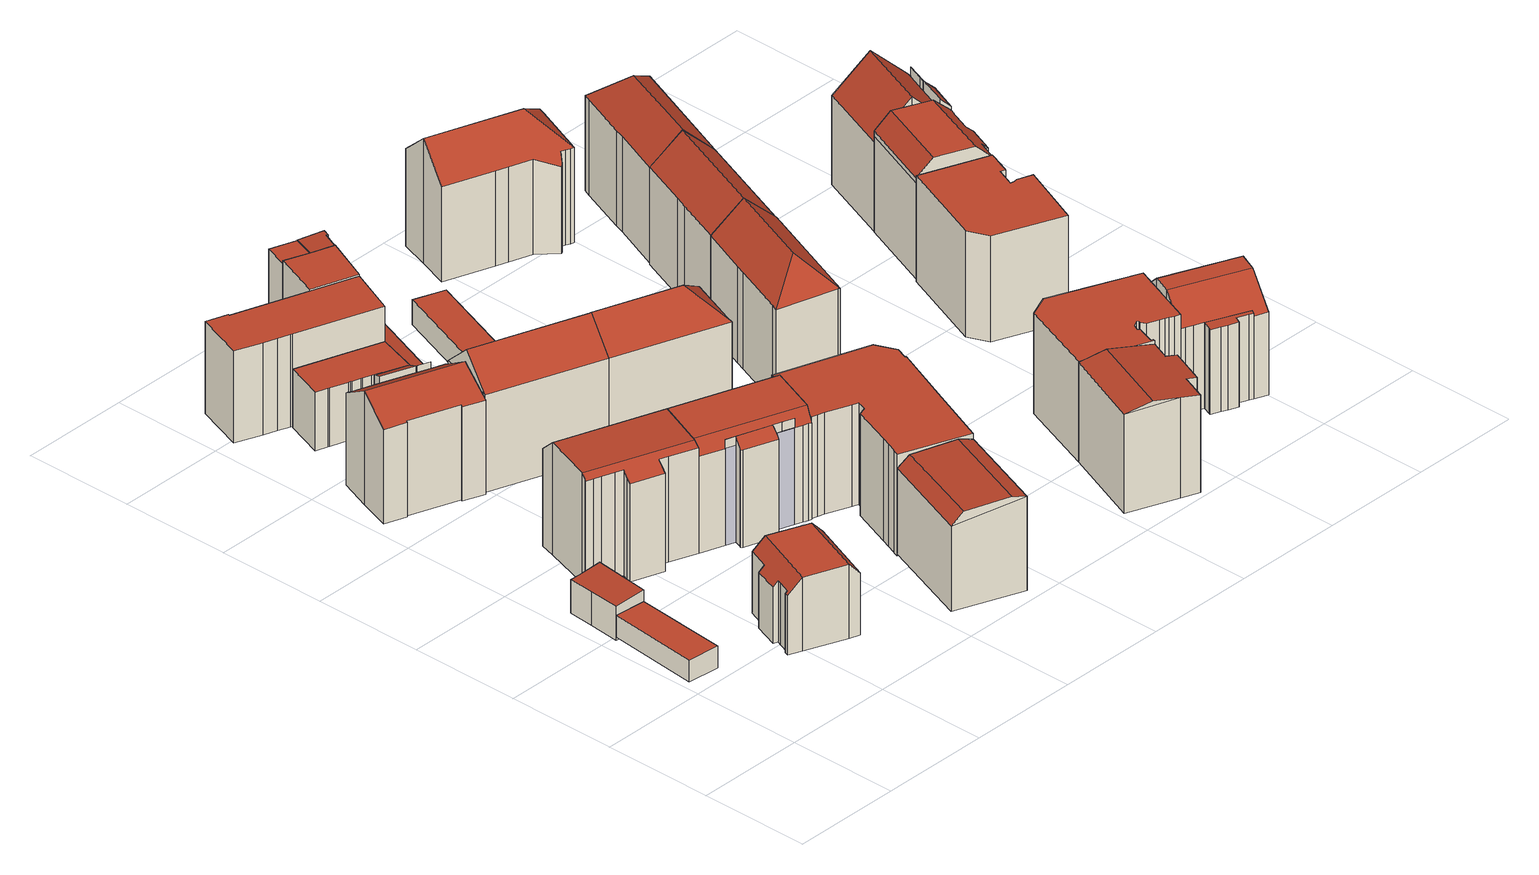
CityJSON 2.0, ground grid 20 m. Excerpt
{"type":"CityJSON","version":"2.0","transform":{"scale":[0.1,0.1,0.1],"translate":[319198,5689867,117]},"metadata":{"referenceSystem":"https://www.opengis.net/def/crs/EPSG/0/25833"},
"CityObjects":{
"building1":{"type":"Building","attributes":{"Dachtyp_tdc":"tdcPolyFlatRoof","Gemeindeschluessel":14713000,"Dachneigung":0,"QualitaetDacherkennung":44,"Geometrietyp2DReferenz":"3000","function":"31001_9998","roofType":"1000","measuredHeight":3.96},"geometry":[{"type":"MultiSurface","lod":"2","boundaries":[[[0,1,2,3]],[[1,4,5,2]],[[4,6,7,5]],[[6,0,3,7]],[[6,4,1,0]],[[3,2,5,7]]],"semantics":{"surfaces":[{"type":"WallSurface"},{"type":"RoofSurface"},{"type":"GroundSurface"}],"values":[0,0,0,0,1,2]}}]},
"building2":{"type":"Building","attributes":{"Dachtyp_tdc":"tdcPolyFlatRoof","Gemeindeschluessel":14713000,"Dachneigung":5.85,"QualitaetDacherkennung":83,"Geometrietyp2DReferenz":"3000","function":"31001_9998","roofType":"2100","measuredHeight":6.77},"geometry":[{"type":"MultiSurface","lod":"2","boundaries":[[[8,9,10,11]],[[9,12,13,10]],[[12,14,15,13]],[[14,16,17,15]],[[16,18,19,17]],[[18,8,11,19]],[[18,16,14,12,9,8]],[[11,10,13,15,17,19]]],"semantics":{"surfaces":[{"type":"WallSurface"},{"type":"RoofSurface"},{"type":"GroundSurface"}],"values":[0,0,0,0,0,0,1,2]}}]},
"building3":{"type":"Building","attributes":{"Dachtyp_tdc":"tdcCutGableRoof","Gemeindeschluessel":14713000,"Dachneigung":0.498,"QualitaetDacherkennung":76,"Geometrietyp2DReferenz":"3000","function":"31001_9998","roofType":"9999","measuredHeight":13.54},"geometry":[{"type":"MultiSurface","lod":"2","boundaries":[[[20,21,22,23]],[[21,24,25,22]],[[24,26,27,25]],[[26,28,29,27]],[[28,30,31,29]],[[30,32,33,31]],[[32,34,35,33]],[[34,36,37,35]],[[36,38,39,37]],[[38,40,41,39]],[[40,42,43,41]],[[42,44,45,43]],[[44,46,47,45]],[[46,48,49,47]],[[48,20,23,49]],[[24,21,20,48]],[[46,44,42,40,38,36,34,32,30,28,26]],[[48,46,26,24]],[[23,22,25,27,29,31,33,35,37,39,41,43,45,47,49]]],"semantics":{"surfaces":[{"type":"WallSurface"},{"type":"RoofSurface"},{"type":"GroundSurface"}],"values":[0,0,0,0,0,0,0,0,0,0,0,0,0,0,0,1,1,1,2]}}]},
"building4":{"type":"Building","attributes":{"Dachtyp_tdc":"tdcFreeFormRoof","Gemeindeschluessel":14713000,"Dachneigung":3.11,"QualitaetDacherkennung":77,"Geometrietyp2DReferenz":"3000","function":"31001_9998","roofType":"5000","measuredHeight":20.57},"geometry":[{"type":"MultiSurface","lod":"2","boundaries":[[[50,51,52,53]],[[51,54,55,52]],[[54,56,57,55]],[[56,58,59,57]],[[58,60,61,59]],[[60,62,63,61]],[[62,64,65,63]],[[64,66,67,65]],[[66,68,69,67]],[[68,70,71,69]],[[70,72,73,71]],[[72,74,75,73]],[[74,76,77,75]],[[76,78,79,77]],[[78,80,81,79]],[[80,82,83,81]],[[82,84,85,83]],[[84,86,87,85]],[[86,50,53,87]],[[54,51,50,86]],[[84,82,80,78,76,74,72,70,68,66,64,62,60,58,56]],[[86,84,56,54]],[[53,52,55,57,59,61,63,65,67,69,71,73,75,77,79,81,83,85,87]]],"semantics":{"surfaces":[{"type":"WallSurface"},{"type":"RoofSurface"},{"type":"GroundSurface"}],"values":[0,0,0,0,0,0,0,0,0,0,0,0,0,0,0,0,0,0,0,1,1,1,2]}}]},
"building5":{"type":"Building","attributes":{"Gemeindeschluessel":14713000,"Geometrietyp2DReferenz":"3000","function":"31001_9998","roofType":"9999"},"children":["building5-1","building5-2"]},
"building5-1":{"type":"BuildingPart","attributes":{"Dachtyp_tdc":"tdcGableRoof","Dachneigung":32.32,"QualitaetDacherkennung":81,"Geometrietyp2DReferenz":"3000","roofType":"3100","measuredHeight":20.79},"parents":["building5"],"geometry":[{"type":"MultiSurface","lod":"2","boundaries":[[[88,89,90,91]],[[89,92,93,90]],[[92,94,95,93]],[[94,96,97,95]],[[96,98,99,97]],[[98,100,101,99]],[[100,102,103,101]],[[102,104,105,103]],[[104,106,107,105]],[[106,108,109,107]],[[110,111,112,113]],[[111,114,115,112]],[[114,116,117,115]],[[116,118,119,117]],[[118,120,121,119]],[[120,88,91,121]],[[116,114,111,110,108,106,104,102,100,98]],[[98,96,94,92,89,88,120,118,116]],[[91,90,93,95,97,99,101,103,105,107,109,113,112,115,117,119,121]],[[113,109,108,110]]],"semantics":{"surfaces":[{"type":"WallSurface"},{"type":"RoofSurface"},{"type":"GroundSurface"},{"type":"ClosureSurface"}],"values":[0,0,0,0,0,0,0,0,0,0,0,0,0,0,0,0,1,1,2,3]}}]},
"building5-2":{"type":"BuildingPart","attributes":{"Dachtyp_tdc":"tdcPolyFlatRoof","Dachneigung":25.87,"QualitaetDacherkennung":46,"Geometrietyp2DReferenz":"3000","roofType":"2100","measuredHeight":18.13},"parents":["building5"],"geometry":[{"type":"MultiSurface","lod":"2","boundaries":[[[122,123,124,125]],[[123,126,127,124]],[[126,128,129,130,127]],[[131,110,113,110]],[[132,122,125,109,108]],[[132,131,128,126,123,122]],[[125,124,127,130,113,133,109]],[[110,129,128,131]],[[113,130,129,110]],[[108,134,135,131,132]],[[133,113,110,134]],[[109,133,134,108]],[[134,110,131,135]]],"semantics":{"surfaces":[{"type":"WallSurface"},{"type":"RoofSurface"},{"type":"GroundSurface"},{"type":"ClosureSurface"}],"values":[0,0,0,0,0,1,2,0,0,0,3,3,3]}}]},
"building6":{"type":"Building","attributes":{"Dachtyp_tdc":"tdcPolyFlatRoof","Gemeindeschluessel":14713000,"Dachneigung":0,"QualitaetDacherkennung":62,"Geometrietyp2DReferenz":"3000","function":"31001_9998","roofType":"1000","measuredHeight":10.72},"geometry":[{"type":"MultiSurface","lod":"2","boundaries":[[[136,137,138,139]],[[137,140,141,138]],[[140,142,143,141]],[[142,144,145,143]],[[144,146,147,145]],[[146,148,149,147]],[[148,150,151,149]],[[150,152,153,151]],[[152,154,155,153]],[[154,156,157,155]],[[156,158,159,157]],[[158,160,161,159]],[[160,162,163,161]],[[162,164,165,163]],[[164,166,167,165]],[[166,168,169,167]],[[168,170,171,169]],[[170,172,173,171]],[[172,136,139,173]],[[172,170,168,166,164,162,160,158,156,154,152,150,148,146,144,142,140,137,136]],[[139,138,141,143,145,147,149,151,153,155,157,159,161,163,165,167,169,171,173]]],"semantics":{"surfaces":[{"type":"WallSurface"},{"type":"RoofSurface"},{"type":"GroundSurface"}],"values":[0,0,0,0,0,0,0,0,0,0,0,0,0,0,0,0,0,0,0,1,2]}}]},
"building7":{"type":"Building","attributes":{"Gemeindeschluessel":14713000,"Geometrietyp2DReferenz":"3000","function":"31001_9998","roofType":"9999"},"children":["building7-1","building7-2"]},
"building7-1":{"type":"BuildingPart","attributes":{"Dachtyp_tdc":"tdcCutGableRoof","Dachneigung":1.43,"QualitaetDacherkennung":76,"Geometrietyp2DReferenz":"3000","roofType":"9999","measuredHeight":20.25},"parents":["building7"],"geometry":[{"type":"MultiSurface","lod":"2","boundaries":[[[174,175,176,52]],[[175,177,178,176]],[[177,179,180,178]],[[179,181,182,180]],[[181,183,184,182]],[[183,185,186,184]],[[185,187,188,186]],[[189,190,59,191]],[[190,192,193,59]],[[192,194,195,193]],[[194,174,52,195]],[[177,175,174,194]],[[192,190,189,196,187,185,183,181,179]],[[194,192,179,177]],[[52,176,178,180,182,184,186,188,191,59,193,195]],[[196,191,188,187]],[[189,191,196]]],"semantics":{"surfaces":[{"type":"WallSurface"},{"type":"RoofSurface"},{"type":"GroundSurface"},{"type":"ClosureSurface"}],"values":[0,0,0,0,0,0,0,0,0,0,0,1,1,1,2,3,3]}}]},
"building7-2":{"type":"BuildingPart","attributes":{"Dachtyp_tdc":"tdcPolyFlatRoof","Dachneigung":42.73,"QualitaetDacherkennung":51,"Geometrietyp2DReferenz":"3000","roofType":"2100","measuredHeight":19.41},"parents":["building7"],"geometry":[{"type":"MultiSurface","lod":"2","boundaries":[[[197,188,187]],[[197,198,199,188]],[[198,200,201,199]],[[200,202,203,201]],[[202,204,205,203]],[[204,206,207,205]],[[206,208,209,207]],[[208,210,211,209]],[[210,212,213,211]],[[212,214,189,191,213]],[[214,212,210,208,206,204,202,200,198,197,215]],[[188,199,201,203,205,207,209,211,213,191]],[[187,196,215,197]],[[187,188,191,196]],[[196,189,214,215]],[[196,191,189]]],"semantics":{"surfaces":[{"type":"WallSurface"},{"type":"RoofSurface"},{"type":"GroundSurface"},{"type":"ClosureSurface"}],"values":[0,0,0,0,0,0,0,0,0,0,1,2,0,3,0,3]}}]},
"building8":{"type":"Building","attributes":{"Dachtyp_tdc":"tdcCutGableRoof","Gemeindeschluessel":14713000,"Dachneigung":2.58,"QualitaetDacherkennung":74,"Geometrietyp2DReferenz":"3000","function":"31001_9998","roofType":"9999","measuredHeight":17.96},"geometry":[{"type":"MultiSurface","lod":"2","boundaries":[[[216,217,218,219]],[[217,220,221,218]],[[220,222,223,221]],[[222,216,219,223]],[[217,216,224,225]],[[220,217,225,226]],[[222,220,226,227]],[[216,222,227,224]],[[226,225,224,227]],[[219,218,221,223]]],"semantics":{"surfaces":[{"type":"WallSurface"},{"type":"RoofSurface"},{"type":"GroundSurface"}],"values":[0,0,0,0,1,0,1,0,1,2]}}]},
"building9":{"type":"Building","attributes":{"Dachtyp_tdc":"tdcPolyFlatRoof","Gemeindeschluessel":14713000,"Dachneigung":3.96,"QualitaetDacherkennung":64,"Geometrietyp2DReferenz":"3000","function":"31001_9998","roofType":"2100","measuredHeight":3.91},"geometry":[{"type":"MultiSurface","lod":"2","boundaries":[[[228,229,230,231]],[[229,232,233,230]],[[232,234,235,233]],[[234,228,231,235]],[[234,232,229,228]],[[231,230,233,235]]],"semantics":{"surfaces":[{"type":"WallSurface"},{"type":"RoofSurface"},{"type":"GroundSurface"}],"values":[0,0,0,0,1,2]}}]},
"building10":{"type":"Building","attributes":{"Gemeindeschluessel":14713000,"Geometrietyp2DReferenz":"3000","function":"31001_9998","roofType":"9999"},"children":["building10-1","building10-2"]},
"building10-1":{"type":"BuildingPart","attributes":{"Dachtyp_tdc":"tdcPolyFlatRoof","Dachneigung":0,"QualitaetDacherkennung":80,"Geometrietyp2DReferenz":"3000","roofType":"1000","measuredHeight":17.26},"parents":["building10"],"geometry":[{"type":"MultiSurface","lod":"2","boundaries":[[[236,237,238,239,240]],[[237,241,242,238]],[[241,243,244,242]],[[243,245,246,247,244]],[[243,241,237,236,245]],[[247,239,238,242,244]],[[240,246,245,236]],[[240,239,247,246]]],"semantics":{"surfaces":[{"type":"WallSurface"},{"type":"RoofSurface"},{"type":"GroundSurface"},{"type":"ClosureSurface"}],"values":[0,0,0,0,1,2,0,3]}}]},
"building10-2":{"type":"BuildingPart","attributes":{"Dachtyp_tdc":"tdcPolyFlatRoof","Dachneigung":0,"QualitaetDacherkennung":26,"Geometrietyp2DReferenz":"3000","roofType":"1000","measuredHeight":16.98},"parents":["building10"],"geometry":[{"type":"MultiSurface","lod":"2","boundaries":[[[248,249,250,251]],[[249,252,253,250]],[[252,240,239,253]],[[246,254,255,247]],[[254,256,257,255]],[[256,258,259,257]],[[258,260,261,259]],[[260,262,263,261]],[[262,264,265,263]],[[264,248,251,265]],[[264,262,260,258,256,254,246,240,252,249,248]],[[251,250,253,239,247,255,257,259,261,263,265]],[[247,239,240,246]]],"semantics":{"surfaces":[{"type":"WallSurface"},{"type":"RoofSurface"},{"type":"GroundSurface"},{"type":"ClosureSurface"}],"values":[0,0,0,0,0,0,0,0,0,0,1,2,3]}}]},
"building11":{"type":"Building","attributes":{"Dachtyp_tdc":"tdcFreeFormRoof","Gemeindeschluessel":14713000,"Dachneigung":42.79,"QualitaetDacherkennung":69,"Geometrietyp2DReferenz":"3000","function":"31001_9998","roofType":"5000","measuredHeight":23.1},"geometry":[{"type":"MultiSurface","lod":"2","boundaries":[[[266,267,268,269]],[[267,270,271,268]],[[270,272,273,271]],[[272,274,275,273]],[[274,276,277,275]],[[276,266,269,277]],[[278,276,274,272,270,279]],[[266,278,279,267]],[[266,276,278]],[[270,267,279]],[[269,268,271,273,275,277]]],"semantics":{"surfaces":[{"type":"WallSurface"},{"type":"RoofSurface"},{"type":"GroundSurface"}],"values":[0,0,0,0,0,0,1,1,0,0,2]}}]},
"building12":{"type":"Building","attributes":{"Dachtyp_tdc":"tdcPolyFlatRoof","Gemeindeschluessel":14713000,"Dachneigung":7.9,"QualitaetDacherkennung":70,"Geometrietyp2DReferenz":"3000","function":"31001_9998","roofType":"2100","measuredHeight":6.93},"geometry":[{"type":"MultiSurface","lod":"2","boundaries":[[[280,281,235,282]],[[281,283,233,235]],[[283,284,285,233]],[[284,286,287,285]],[[286,288,289,287]],[[288,290,291,289]],[[290,280,282,291]],[[290,288,286,284,283,281,280]],[[282,235,233,285,287,289,291]]],"semantics":{"surfaces":[{"type":"WallSurface"},{"type":"RoofSurface"},{"type":"GroundSurface"}],"values":[0,0,0,0,0,0,0,1,2]}}]},
"building13":{"type":"Building","attributes":{"Dachtyp_tdc":"tdcPolyFlatRoof","Gemeindeschluessel":14713000,"Dachneigung":0,"QualitaetDacherkennung":81,"Geometrietyp2DReferenz":"3000","function":"31001_9998","roofType":"1000","measuredHeight":16.61},"geometry":[{"type":"MultiSurface","lod":"2","boundaries":[[[292,293,294,295]],[[293,296,297,294]],[[296,298,299,297]],[[298,292,295,299]],[[298,296,293,292]],[[295,294,297,299]]],"semantics":{"surfaces":[{"type":"WallSurface"},{"type":"RoofSurface"},{"type":"GroundSurface"}],"values":[0,0,0,0,1,2]}}]},
"building14":{"type":"Building","attributes":{"Dachtyp_tdc":"tdcPolyFlatRoof","Gemeindeschluessel":14713000,"Dachneigung":0,"QualitaetDacherkennung":67,"Geometrietyp2DReferenz":"3000","function":"31001_9998","roofType":"1000","measuredHeight":18.55},"geometry":[{"type":"MultiSurface","lod":"2","boundaries":[[[300,301,302,303]],[[301,304,305,302]],[[304,306,307,305]],[[306,308,309,307]],[[308,310,311,309]],[[310,312,313,311]],[[312,314,315,313]],[[314,316,317,315]],[[316,318,319,317]],[[318,320,321,319]],[[320,322,323,321]],[[322,324,325,323]],[[324,326,327,325]],[[326,328,329,327]],[[328,330,331,329]],[[330,332,333,331]],[[332,334,335,333]],[[334,336,337,335]],[[336,300,303,337]],[[336,334,332,330,328,326,324,322,320,318,316,314,312,310,308,306,304,301,300]],[[303,302,305,307,309,311,313,315,317,319,321,323,325,327,329,331,333,335,337]]],"semantics":{"surfaces":[{"type":"WallSurface"},{"type":"RoofSurface"},{"type":"GroundSurface"}],"values":[0,0,0,0,0,0,0,0,0,0,0,0,0,0,0,0,0,0,0,1,2]}}]},
"building15":{"type":"Building","attributes":{"Dachtyp_tdc":"tdcPolyFlatRoof","Gemeindeschluessel":14713000,"Dachneigung":3.05,"QualitaetDacherkennung":61,"Geometrietyp2DReferenz":"3000","function":"31001_9998","roofType":"2100","measuredHeight":16.93},"geometry":[{"type":"MultiSurface","lod":"2","boundaries":[[[338,339,299,340]],[[339,341,297,299]],[[341,342,343,297]],[[342,344,345,343]],[[344,346,347,345]],[[346,338,340,347]],[[346,344,342,341,339,338]],[[340,299,297,343,345,347]]],"semantics":{"surfaces":[{"type":"WallSurface"},{"type":"RoofSurface"},{"type":"GroundSurface"}],"values":[0,0,0,0,0,0,1,2]}}]},
"building16":{"type":"Building","attributes":{"Dachtyp_tdc":"tdcHipAndGableRoof","Gemeindeschluessel":14713000,"Dachneigung":43.12,"QualitaetDacherkennung":72,"Geometrietyp2DReferenz":"3000","function":"31001_9998","roofType":"5000","measuredHeight":23.06},"geometry":[{"type":"MultiSurface","lod":"2","boundaries":[[[276,348,349,277]],[[348,350,351,349]],[[350,352,353,351]],[[352,354,355,353]],[[354,356,357,355]],[[356,266,269,357]],[[266,358,359,269]],[[358,276,277,359]],[[356,354,352,360]],[[352,350,348,276,358,360]],[[358,266,356,360]],[[277,349,351,353,355,357,269,359]]],"semantics":{"surfaces":[{"type":"WallSurface"},{"type":"RoofSurface"},{"type":"GroundSurface"}],"values":[0,0,0,0,0,0,0,0,1,1,1,2]}}]},
"building17":{"type":"Building","attributes":{"Dachtyp_tdc":"tdcPolyFlatRoof","Gemeindeschluessel":14713000,"Dachneigung":0,"QualitaetDacherkennung":92,"Geometrietyp2DReferenz":"3000","function":"31001_2463","roofType":"1000","measuredHeight":4.6},"geometry":[{"type":"MultiSurface","lod":"2","boundaries":[[[361,362,363,364]],[[362,365,366,363]],[[365,367,368,366]],[[367,361,364,368]],[[367,365,362,361]],[[364,363,366,368]]],"semantics":{"surfaces":[{"type":"WallSurface"},{"type":"RoofSurface"},{"type":"GroundSurface"}],"values":[0,0,0,0,1,2]}}]},
"building18":{"type":"Building","attributes":{"Dachtyp_tdc":"tdcFreeFormRoof","Gemeindeschluessel":14713000,"Dachneigung":10.07,"QualitaetDacherkennung":39,"Geometrietyp2DReferenz":"3000","function":"31001_9998","roofType":"5000","measuredHeight":19.19},"geometry":[{"type":"MultiSurface","lod":"2","boundaries":[[[369,370,371,372]],[[370,373,374,371]],[[373,375,376,374]],[[375,377,378,376]],[[377,379,380,378]],[[379,381,382,380]],[[381,383,384,382]],[[383,385,386,384]],[[385,387,388,386]],[[387,369,372,388]],[[377,375,373,389,390,387,385,383,381,379]],[[390,389,370,369]],[[373,370,389]],[[369,387,390]],[[372,371,374,376,378,380,382,384,386,388]]],"semantics":{"surfaces":[{"type":"WallSurface"},{"type":"RoofSurface"},{"type":"GroundSurface"}],"values":[0,0,0,0,0,0,0,0,0,0,1,1,0,0,2]}}]},
"building19":{"type":"Building","attributes":{"Dachtyp_tdc":"tdcFreeFormRoof","Gemeindeschluessel":14713000,"Dachneigung":43.2,"QualitaetDacherkennung":77,"Geometrietyp2DReferenz":"3000","function":"31001_9998","roofType":"5000","measuredHeight":22.95},"geometry":[{"type":"MultiSurface","lod":"2","boundaries":[[[391,392,393,394]],[[392,395,396,393]],[[395,397,398,396]],[[397,399,400,398]],[[399,401,402,400]],[[401,403,404,402]],[[403,405,406,404]],[[405,391,394,406]],[[405,407,408,391]],[[403,401,409,408,407]],[[408,409,399,397,395,392,391]],[[405,403,407]],[[401,399,409]],[[394,393,396,398,400,402,404,406]]],"semantics":{"surfaces":[{"type":"WallSurface"},{"type":"RoofSurface"},{"type":"GroundSurface"}],"values":[0,0,0,0,0,0,0,0,1,1,1,0,0,2]}}]},
"building20":{"type":"Building","attributes":{"Dachtyp_tdc":"tdcPolyFlatRoof","Gemeindeschluessel":14713000,"Dachneigung":0,"QualitaetDacherkennung":73,"Geometrietyp2DReferenz":"3000","function":"31001_9998","roofType":"1000","measuredHeight":18.42},"geometry":[{"type":"MultiSurface","lod":"2","boundaries":[[[410,411,412,371]],[[411,413,414,412]],[[413,415,416,414]],[[415,417,418,416]],[[417,419,420,418]],[[419,421,422,420]],[[421,423,424,422]],[[423,425,426,424]],[[425,427,428,426]],[[427,429,430,428]],[[429,431,432,430]],[[431,433,434,432]],[[433,435,436,434]],[[435,437,438,436]],[[437,439,440,438]],[[439,441,442,440]],[[441,443,444,442]],[[443,445,374,444]],[[445,410,371,374]],[[445,443,441,439,437,435,433,431,429,427,425,423,421,419,417,415,413,411,410]],[[371,412,414,416,418,420,422,424,426,428,430,432,434,436,438,440,442,444,374]]],"semantics":{"surfaces":[{"type":"WallSurface"},{"type":"RoofSurface"},{"type":"GroundSurface"}],"values":[0,0,0,0,0,0,0,0,0,0,0,0,0,0,0,0,0,0,0,1,2]}}]},
"building21":{"type":"Building","attributes":{"Dachtyp_tdc":"tdcHipAndGableRoof","Gemeindeschluessel":14713000,"Dachneigung":42.97,"QualitaetDacherkennung":68,"Geometrietyp2DReferenz":"3000","function":"31001_9998","roofType":"5000","measuredHeight":22.86},"geometry":[{"type":"MultiSurface","lod":"2","boundaries":[[[446,447,448,449]],[[447,450,451,448]],[[450,452,453,451]],[[452,454,455,453]],[[454,456,457,455]],[[456,458,459,457]],[[458,460,461,459]],[[460,462,463,461]],[[462,464,465,463]],[[464,466,467,465]],[[466,468,469,467]],[[468,470,471,469]],[[470,472,473,471]],[[472,474,475,473]],[[474,446,449,475]],[[470,468,466,476]],[[466,464,462,460,476]],[[460,458,456,454,452,450,447,446,474,472,470,476]],[[449,448,451,453,455,457,459,461,463,465,467,469,471,473,475]]],"semantics":{"surfaces":[{"type":"WallSurface"},{"type":"RoofSurface"},{"type":"GroundSurface"}],"values":[0,0,0,0,0,0,0,0,0,0,0,0,0,0,0,1,1,1,2]}}]},
"building22":{"type":"Building","attributes":{"Dachtyp_tdc":"tdcFreeFormRoof","Gemeindeschluessel":14713000,"Dachneigung":42.4,"QualitaetDacherkennung":77,"Geometrietyp2DReferenz":"3000","function":"31001_9998","roofType":"5000","measuredHeight":22.94},"geometry":[{"type":"MultiSurface","lod":"2","boundaries":[[[477,478,400,402]],[[478,479,480,400]],[[479,481,482,480]],[[481,483,484,482]],[[483,485,486,484]],[[485,477,402,486]],[[477,485,487,409]],[[409,487,483,481,479,478]],[[485,483,487]],[[478,477,409]],[[402,400,480,482,484,486]]],"semantics":{"surfaces":[{"type":"WallSurface"},{"type":"RoofSurface"},{"type":"GroundSurface"}],"values":[0,0,0,0,0,0,1,1,0,0,2]}}]},
"building23":{"type":"Building","attributes":{"Gemeindeschluessel":14713000,"Geometrietyp2DReferenz":"3000","function":"31001_9998","roofType":"9999"},"children":["building23-1","building23-2"]},
"building23-1":{"type":"BuildingPart","attributes":{"Dachtyp_tdc":"tdcPolyFlatRoof","Dachneigung":9.87,"QualitaetDacherkennung":64,"Geometrietyp2DReferenz":"3000","roofType":"2100","measuredHeight":15.82},"parents":["building23"],"geometry":[{"type":"MultiSurface","lod":"2","boundaries":[[[488,489,490,491,492]],[[489,493,494,490]],[[493,495,496,494]],[[495,497,498,496]],[[497,499,500,498]],[[499,501,502,500]],[[501,503,504,502]],[[503,505,506,507,504]],[[505,503,501,499,497,495,493,489,488,508]],[[509,491,490,494,496,498,500,502,504,507]],[[488,492,510,508]],[[492,491,509,510]],[[508,510,506,505]],[[510,509,507,506]]],"semantics":{"surfaces":[{"type":"WallSurface"},{"type":"RoofSurface"},{"type":"GroundSurface"},{"type":"ClosureSurface"}],"values":[0,0,0,0,0,0,0,0,1,2,0,3,0,3]}}]},
"building23-2":{"type":"BuildingPart","attributes":{"Dachtyp_tdc":"tdcCutGableRoof","Dachneigung":43.02,"QualitaetDacherkennung":74,"Geometrietyp2DReferenz":"3000","roofType":"9999","measuredHeight":20.13},"parents":["building23"],"geometry":[{"type":"MultiSurface","lod":"2","boundaries":[[[511,512,513,514]],[[512,515,516,513]],[[515,517,518,516]],[[517,519,520,518]],[[519,521,522,520]],[[521,492,491,522]],[[506,523,524,507]],[[523,525,526,524]],[[525,527,528,526]],[[527,529,530,528]],[[529,531,532,530]],[[531,533,534,532]],[[533,511,514,534]],[[515,512,511,533]],[[531,529,527,525,523,506,510,492,521,519,517]],[[533,531,517,515]],[[514,513,516,518,520,522,491,509,507,524,526,528,530,532,534]],[[509,491,492,510]],[[507,509,510,506]]],"semantics":{"surfaces":[{"type":"WallSurface"},{"type":"RoofSurface"},{"type":"GroundSurface"},{"type":"ClosureSurface"}],"values":[0,0,0,0,0,0,0,0,0,0,0,0,0,1,1,1,2,3,3]}}]},
"building24":{"type":"Building","attributes":{"Dachtyp_tdc":"tdcHipAndGableRoof","Gemeindeschluessel":14713000,"Dachneigung":43.17,"QualitaetDacherkennung":80,"Geometrietyp2DReferenz":"3000","function":"31001_9998","roofType":"5000","measuredHeight":22.61},"geometry":[{"type":"MultiSurface","lod":"2","boundaries":[[[535,536,537,538]],[[536,539,540,537]],[[539,541,542,540]],[[541,543,544,542]],[[543,545,546,544]],[[545,485,547,546]],[[485,548,549,547]],[[548,535,538,549]],[[545,543,550]],[[543,541,539,536,535,548,550]],[[548,485,545,550]],[[538,537,540,542,544,546,547,549]]],"semantics":{"surfaces":[{"type":"WallSurface"},{"type":"RoofSurface"},{"type":"GroundSurface"}],"values":[0,0,0,0,0,0,0,0,1,1,1,2]}}]},
"building25":{"type":"Building","attributes":{"Dachtyp_tdc":"tdcPolyFlatRoof","Gemeindeschluessel":14713000,"Dachneigung":0,"QualitaetDacherkennung":60,"Geometrietyp2DReferenz":"3000","function":"31001_9998","roofType":"1000","measuredHeight":19.39},"geometry":[{"type":"MultiSurface","lod":"2","boundaries":[[[551,552,553,554]],[[552,555,556,553]],[[555,557,558,556]],[[557,559,560,558]],[[559,561,562,560]],[[561,563,564,562]],[[563,565,566,564]],[[565,567,568,566]],[[567,569,570,568]],[[569,571,572,570]],[[571,573,574,572]],[[573,575,576,574]],[[575,577,578,576]],[[577,579,580,578]],[[579,581,582,580]],[[581,551,554,582]],[[581,579,577,575,573,571,569,567,565,563,561,559,557,555,552,551]],[[554,553,556,558,560,562,564,566,568,570,572,574,576,578,580,582]]],"semantics":{"surfaces":[{"type":"WallSurface"},{"type":"RoofSurface"},{"type":"GroundSurface"}],"values":[0,0,0,0,0,0,0,0,0,0,0,0,0,0,0,0,1,2]}}]},
"building26":{"type":"Building","attributes":{"Dachtyp_tdc":"tdcFreeFormRoof","Gemeindeschluessel":14713000,"Dachneigung":1.15,"QualitaetDacherkennung":83,"Geometrietyp2DReferenz":"3000","function":"31001_9998","roofType":"5000","measuredHeight":21.44},"geometry":[{"type":"MultiSurface","lod":"2","boundaries":[[[583,584,585,586]],[[584,587,588,585]],[[587,589,590,588]],[[589,591,592,590]],[[591,593,594,592]],[[593,595,596,594]],[[595,597,598,596]],[[597,599,600,598]],[[599,601,602,600]],[[601,603,604,602]],[[603,605,606,604]],[[605,607,608,606]],[[607,609,610,608]],[[609,611,612,610]],[[611,583,586,612]],[[613,614,615,616]],[[601,617,618,619,620,621,622,623,624,625,626,627,603]],[[615,625,624,616]],[[603,627,605]],[[605,627,626,607]],[[607,626,625,615,614,609]],[[583,616,624,584]],[[584,624,623,587]],[[587,623,622,589]],[[589,622,621,591]],[[591,621,620,593]],[[593,620,619,595]],[[595,619,618,597]],[[597,618,617,599]],[[599,617,601]],[[611,613,616,583]],[[609,614,613,611]],[[586,585,588,590,592,594,596,598,600,602,604,606,608,610,612]]],"semantics":{"surfaces":[{"type":"WallSurface"},{"type":"RoofSurface"},{"type":"GroundSurface"}],"values":[0,0,0,0,0,0,0,0,0,0,0,0,0,0,0,1,1,1,0,0,0,0,0,0,0,0,0,0,0,0,0,0,2]}}]},
"building27":{"type":"Building","attributes":{"Gemeindeschluessel":14713000,"Geometrietyp2DReferenz":"3000","function":"31001_9998","roofType":"9999"},"children":["building27-1","building27-2"]},
"building27-1":{"type":"BuildingPart","attributes":{"Dachtyp_tdc":"tdcPolyFlatRoof","Dachneigung":44.42,"QualitaetDacherkennung":48,"Geometrietyp2DReferenz":"3000","roofType":"2100","measuredHeight":18.24},"parents":["building27"],"geometry":[{"type":"MultiSurface","lod":"2","boundaries":[[[628,629,630,631]],[[632,633,634]],[[634,635,636,632]],[[635,637,638,636]],[[637,639,640,638]],[[639,641,642,640]],[[641,628,631,642]],[[641,639,637,635,634,629,628]],[[631,638,636,632,636,638,640,642]],[[634,635,637,643,630,629]],[[633,632,636,644]],[[634,633,644,635]],[[644,636,638,643]],[[635,644,643,637]],[[643,638,631,630]]],"semantics":{"surfaces":[{"type":"WallSurface"},{"type":"RoofSurface"},{"type":"GroundSurface"},{"type":"ClosureSurface"}],"values":[0,0,0,0,0,0,0,1,2,0,3,3,3,3,3]}}]},
"building27-2":{"type":"BuildingPart","attributes":{"Dachtyp_tdc":"tdcGableRoof","Dachneigung":44.39,"QualitaetDacherkennung":72,"Geometrietyp2DReferenz":"3000","roofType":"3100","measuredHeight":22.68},"parents":["building27"],"geometry":[{"type":"MultiSurface","lod":"2","boundaries":[[[630,645,646,631]],[[645,647,648,646]],[[647,649,650,648]],[[649,651,652,650]],[[651,653,654,652]],[[653,655,656,654]],[[655,657,658,656]],[[657,633,632,658]],[[653,651,649,647]],[[647,645,630,643,644,633,657,655,653]],[[632,636,638,631,646,648,650,652,654,656,658]],[[644,636,632,633]],[[643,638,636,644]],[[630,631,638,643]]],"semantics":{"surfaces":[{"type":"WallSurface"},{"type":"RoofSurface"},{"type":"GroundSurface"},{"type":"ClosureSurface"}],"values":[0,0,0,0,0,0,0,0,1,1,2,3,3,3]}}]}
},
"vertices":[
[81,386,54],[66,219,54],[66,219,14],[81,386,14],[7,224,54],[7,224,14],[24,391,54],[24,391,14],
[24,391,70],[29,446,70],[29,446,8],[24,391,8],[33,493,70],[33,493,8],[50,491,71],[50,491,8],[92,487,76],[92,487,8],[81,386,75],[81,386,8],
[326,239,129],[279,118,129],[279,118,15],[326,239,15],[261,125,150],[261,125,15],[187,153,150],[187,153,15],[163,163,123],[163,163,15],[166,170,123],[166,170,15],[169,169,127],[169,169,15],[177,190,127],[177,190,15],[180,198,127],[180,198,15],[172,201,117],[172,201,15],[189,246,117],[189,246,15],[198,243,127],[198,243,15],[213,282,127],[213,282,15],[234,274,150],[234,274,15],[308,245,150],[308,245,15],
[143,652,185],[332,586,185],[332,586,7],[143,652,7],[322,558,213],[322,558,7],[292,473,208],[292,473,7],[289,462,200],[289,462,7],[240,480,200],[240,480,7],[224,486,200],[224,486,7],[220,474,192],[220,474,7],[217,466,186],[217,466,7],[160,486,186],[160,486,7],[162,494,192],[162,494,7],[166,505,200],[166,505,7],[152,510,200],[152,510,7],[130,518,200],[130,518,7],[117,522,200],[117,522,7],[104,527,200],[104,527,7],[105,529,202],[105,529,7],[108,538,208],[108,538,7],[135,624,213],[135,624,7],
[153,828,178],[154,831,180],[154,831,6],[153,828,6],[65,862,180],[65,862,6],[64,860,179],[64,860,6],[25,873,178],[25,873,6],[45,931,214],[45,931,6],[66,989,175],[66,989,6],[70,988,175],[70,988,6],[73,987,174],[73,987,6],[72,986,175],[72,986,6],[121,969,175],[121,969,6],[203,939,175],[227,931,175],[227,931,6],[203,939,6],[225,923,180],[225,923,6],[209,873,214],[209,873,6],[192,816,179],[192,816,6],[191,814,178],[191,814,6],
[128,987,178],[183,969,177],[183,969,6],[128,987,6],[185,966,178],[185,966,6],[180,948,187],[180,948,175],[180,948,6],[203,939,187],[121,969,187],[179,948,6],[179,948,175],[179,948,187],
[125,1081,113],[104,1088,113],[104,1088,6],[125,1081,6],[129,1157,113],[129,1157,6],[281,1105,113],[281,1105,6],[247,996,113],[247,996,6],[220,1005,113],[220,1005,6],[213,1018,113],[213,1018,6],[217,1029,113],[217,1029,6],[208,1032,113],[208,1032,6],[209,1035,113],[209,1035,6],[211,1041,113],[211,1041,6],[214,1050,113],[214,1050,6],[197,1056,113],[197,1056,6],[183,1061,113],[183,1061,6],[180,1062,113],[180,1062,6],[165,1067,113],[165,1067,6],[163,1068,113],[163,1068,6],[160,1069,113],[160,1069,6],[128,1080,113],[128,1080,6],
[332,586,186],[519,521,186],[519,521,7],[511,497,210],[511,497,7],[480,412,208],[480,412,7],[475,398,184],[475,398,7],[470,400,184],[470,400,7],[461,403,184],[461,403,7],[447,408,184],[447,408,7],[333,447,183],[289,462,184],[333,447,7],[294,477,208],[294,477,7],[323,562,210],[323,562,7],[333,447,184],
[447,408,201],[427,415,201],[427,415,7],[411,420,201],[411,420,7],[408,408,190],[408,408,7],[406,403,185],[406,403,7],[347,423,185],[347,423,7],[344,425,185],[344,425,7],[346,429,189],[346,429,7],[350,441,201],[350,441,7],[333,447,200],[333,447,201],
[423,62,169],[486,231,169],[486,231,13],[423,62,13],[607,184,185],[607,184,13],[545,16,185],[545,16,13],[444,55,189],[506,223,189],[583,193,193],[521,25,193],
[281,937,42],[231,949,46],[231,949,7],[281,937,7],[247,996,46],[247,996,7],[293,982,42],[293,982,7],
[235,1219,180],[266,1303,180],[266,1303,8],[235,1219,8],[235,1219,177],[313,1286,180],[313,1286,8],[352,1273,180],[352,1273,8],[317,1191,180],[317,1191,177],[317,1191,8],
[65,1280,177],[103,1267,177],[103,1267,8],[65,1280,8],[103,1264,177],[103,1264,8],[281,1105,177],[281,1105,8],[129,1157,177],[129,1157,8],[126,1158,177],[126,1158,8],[105,1166,177],[105,1166,8],[81,1174,177],[81,1174,8],[34,1192,177],[34,1192,8],
[394,745,187],[192,816,187],[192,816,8],[394,745,8],[225,923,186],[225,923,8],[229,922,186],[229,922,8],[344,882,186],[344,882,8],[431,851,186],[431,851,8],[412,797,239],[208,869,239],
[405,1290,69],[293,982,69],[405,1290,7],[247,996,75],[281,1105,76],[281,1105,7],[352,1273,75],[352,1273,7],[365,1304,74],[365,1304,7],[368,1302,74],[368,1302,7],
[266,1303,175],[281,1346,175],[281,1346,9],[266,1303,9],[328,1330,175],[328,1330,9],[313,1286,175],[313,1286,9],
[486,231,195],[489,240,195],[489,240,9],[486,231,9],[491,243,195],[491,243,9],[497,259,195],[497,259,9],[503,275,195],[503,275,9],[531,349,195],[531,349,9],[546,354,195],[546,354,9],[552,371,195],[552,371,9],[541,375,195],[541,375,9],[497,391,195],[497,391,9],[485,395,195],[485,395,9],[475,398,195],[475,398,9],[519,521,195],[519,521,9],[686,464,195],[686,464,9],[702,427,195],[702,427,9],[694,405,195],[694,405,9],[696,404,195],[696,404,9],[653,299,195],[653,299,9],[607,184,195],[607,184,9],
[352,1273,178],[313,1286,176],[352,1273,9],[328,1330,176],[373,1315,178],[373,1315,9],[368,1302,178],[368,1302,9],[365,1304,178],[365,1304,9],
[520,820,186],[520,820,8],[541,813,186],[541,813,8],[636,779,186],[636,779,8],[601,688,187],[601,688,8],[596,674,187],[596,674,8],[412,798,239],[412,798,8],[563,745,239],
[516,1193,54],[427,947,54],[427,947,8],[516,1193,8],[372,967,54],[372,967,8],[461,1213,54],[461,1213,8],
[804,51,194],[863,200,194],[863,200,12],[804,51,12],[984,153,190],[984,153,12],[977,136,190],[977,136,12],[970,118,190],[970,118,12],[989,111,186],[989,111,12],[963,46,186],[963,46,12],[945,52,190],[945,52,12],[926,5,190],[926,5,12],[894,17,196],[894,17,12],[908,183,204],[850,33,204],
[669,649,185],[674,661,185],[674,661,9],[669,649,9],[710,755,185],[710,755,9],[717,773,185],[717,773,9],[752,861,185],[752,861,9],[857,821,187],[857,821,9],[777,615,187],[777,615,9],[770,613,190],[770,613,9],[772,614,191],[743,682,238],[805,841,238],
[863,200,196],[916,341,196],[916,341,12],[955,357,196],[955,357,12],[1111,293,196],[1111,293,12],[1064,172,196],[1064,172,12],[1054,176,196],[1054,176,12],[1046,180,196],[1046,180,12],[1040,182,196],[1040,182,12],[1032,186,196],[1032,186,12],[1011,194,196],[1011,194,12],[1006,203,196],[1006,203,12],[1007,207,196],[1007,207,12],[1004,209,196],[1004,209,12],[993,203,196],[993,203,12],[989,194,196],[989,194,12],[992,190,196],[992,190,12],[981,159,196],[981,159,12],[985,157,196],[985,157,12],[984,153,196],
[773,1191,183],[763,1179,170],[763,1179,9],[773,1191,9],[760,1177,167],[760,1177,9],[728,1207,183],[728,1207,9],[688,1221,183],[688,1221,9],[667,1228,183],[667,1228,9],[578,1259,183],[578,1259,9],[597,1314,238],[597,1314,9],[615,1367,187],[615,1367,9],[815,1298,186],[815,1298,9],[835,1291,186],[835,1291,9],[831,1279,186],[831,1279,9],[795,1183,183],[795,1183,9],[789,1185,183],[789,1185,9],[781,1188,183],[781,1188,9],[762,1257,238],
[857,821,186],[752,861,186],[785,945,186],[785,945,9],[793,967,187],[793,967,9],[828,1057,187],[828,1057,9],[933,1018,186],[933,1018,9],[881,1037,238],
[1171,119,170],[1164,122,170],[1164,122,13],[1171,119,13],[1171,119,164],[1144,130,170],[1144,130,13],[1140,121,168],[1140,121,13],[1122,127,168],[1122,127,13],[1112,132,168],[1112,132,13],[1094,139,168],[1094,139,13],[1095,142,169],[1095,142,13],[1101,156,171],[1101,156,170],[1101,156,13],[1174,125,171],[1174,125,13],[1174,125,169],
[1111,293,170],[1247,239,169],[1247,239,13],[1111,293,13],[1228,193,214],[1228,193,13],[1215,161,213],[1215,161,13],[1197,115,169],[1197,115,13],[1195,110,165],[1195,110,13],[1101,157,170],[1101,157,13],[1084,164,170],[1084,164,13],[1072,169,170],[1072,169,13],[1064,172,170],[1064,172,13],[1081,217,213],[1081,217,13],[1094,249,214],[1094,249,13],
[828,1057,186],[863,1145,186],[863,1145,12],[828,1057,12],[870,1163,186],[870,1163,12],[904,1252,186],[904,1252,12],[910,1265,186],[910,1265,12],[1015,1228,187],[1015,1228,12],[933,1018,12],[881,1037,239],[881,1037,12],[942,1194,239],
[1154,600,206],[1161,601,206],[1161,601,12],[1154,600,12],[1185,592,206],[1185,592,12],[1188,591,206],[1188,591,12],[1140,475,206],[1140,475,12],[1018,524,206],[1018,524,12],[1002,561,206],[1002,561,12],[1065,721,206],[1065,721,12],[1186,674,206],[1186,674,12],[1184,669,206],[1184,669,12],[1184,668,206],[1184,668,12],[1177,652,206],[1177,652,12],[1170,633,206],[1170,633,12],[1169,631,206],[1169,631,12],[1160,634,206],[1160,634,12],[1147,601,206],[1147,601,12],
[1144,846,192],[1212,820,192],[1212,820,17],[1144,846,17],[1239,810,192],[1239,810,17],[1238,808,192],[1238,808,17],[1240,807,192],[1240,807,17],[1238,804,192],[1238,804,17],[1238,802,192],[1238,802,17],[1236,803,192],[1236,803,17],[1219,760,192],[1219,760,17],[1231,755,192],[1231,755,17],[1212,706,192],[1212,706,17],[1201,710,192],[1201,710,17],[1186,674,192],[1186,674,17],[1065,721,192],[1065,721,17],[1117,856,192],[1117,856,17],[1117,856,202],[1065,721,202],[1092,711,231],[1144,846,231],[1219,760,203],[1236,803,203],[1238,802,201],[1238,804,201],[1240,807,201],[1238,808,203],[1239,810,203],[1212,820,229],[1160,685,229],[1186,674,203],[1201,710,203],
[1252,843,200],[1252,843,201],[1252,843,182],[1252,843,18],[1289,937,18],[1289,937,182],[1289,937,200],[1277,908,200],[1277,908,18],[1273,897,200],[1273,897,18],[1291,890,182],[1291,890,18],[1270,836,182],[1270,836,18],[1273,897,182],[1277,908,182],
[1239,810,182],[1239,810,18],[1178,833,245],[1178,833,18],[1117,856,181],[1117,856,18],[1170,992,181],[1170,992,18],[1231,968,245],[1231,968,18],[1286,948,188],[1286,948,18],[1292,945,182],[1292,945,18]
]}
